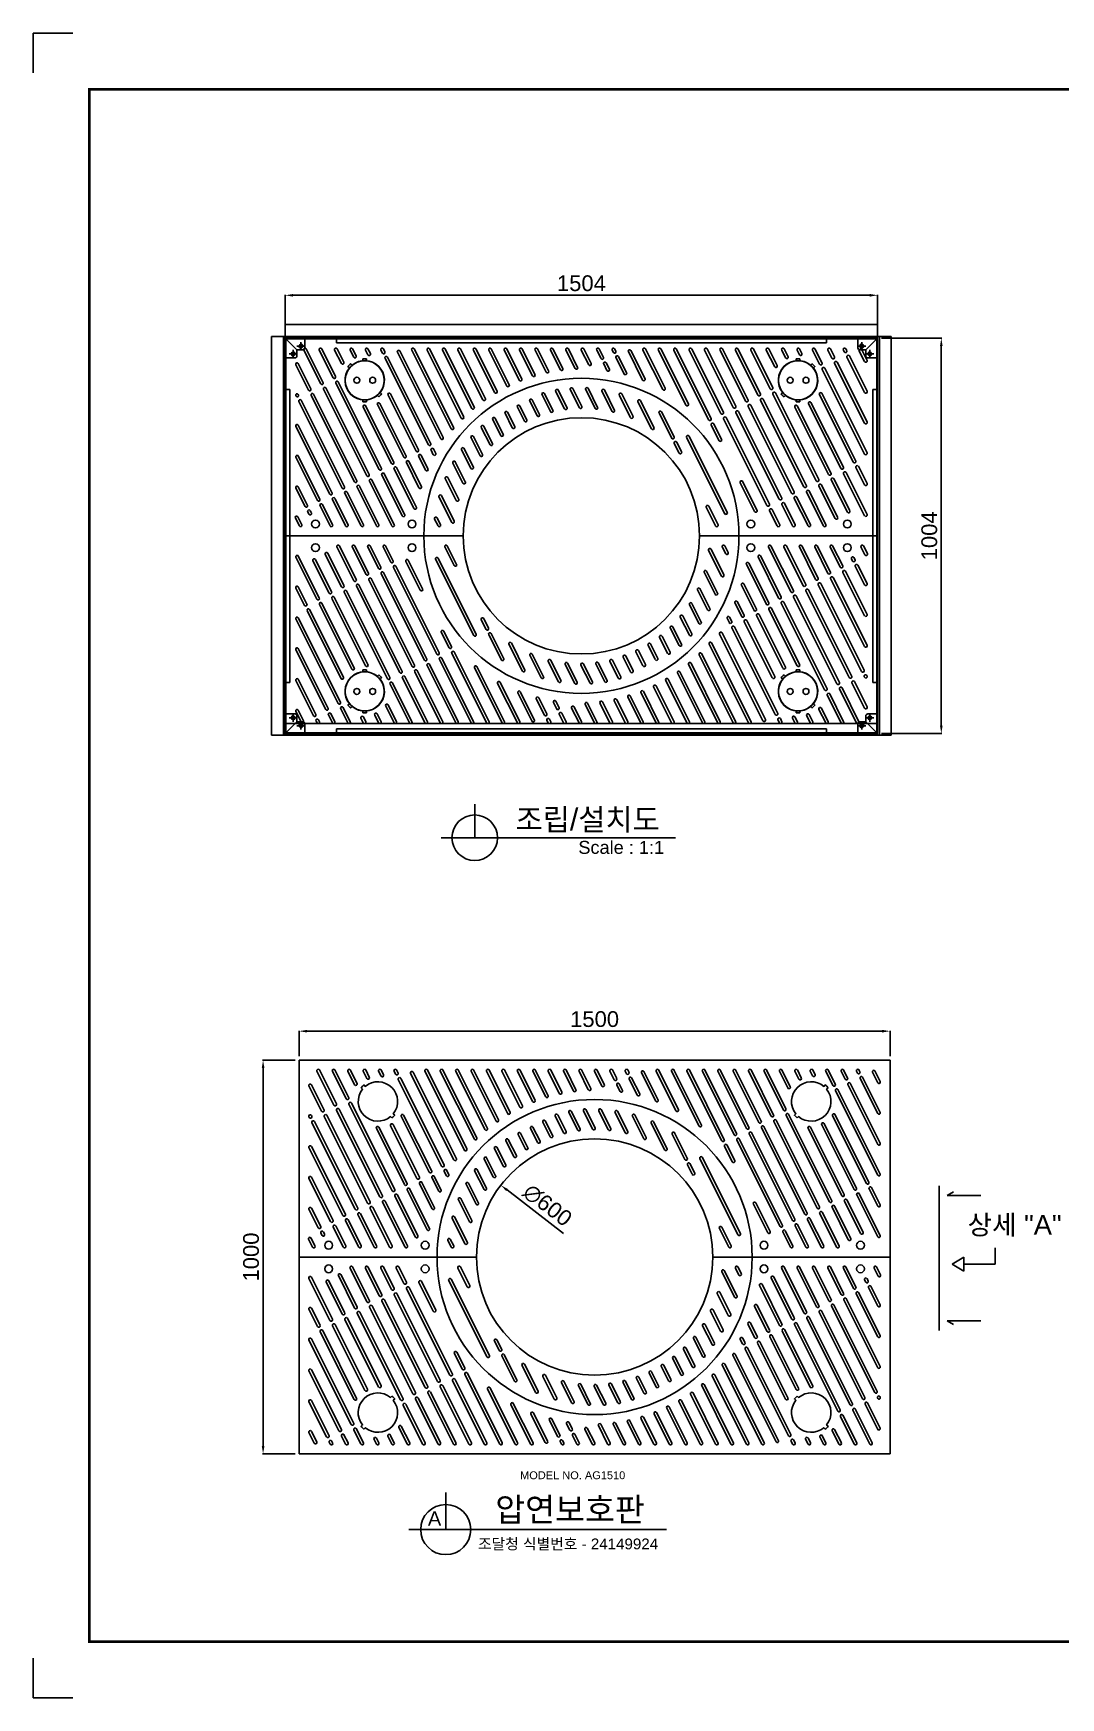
# Model space of a CAD drawing. Header units: millimetres. Extents: x 18896 to 24873, y -30985 to -26759.
# Drawn here: x 18896 to 21504, y -30985 to -26759 of the extents above; entities that cross this region are included whole.
import ezdxf
from ezdxf.enums import TextEntityAlignment as Align

# ---------------------------------------------------------------- set-up
doc = ezdxf.new("R2010")
doc.units = ezdxf.units.MM
for name, color, linetype in [('LAYOUT', 7, 'Continuous'), ('TEXT', 7, 'Continuous'), ('압연강', 40, 'Continuous')]:
    doc.layers.add(name, color=color, linetype=linetype)
doc.styles.get("Standard").update_dxf_attribs({"font": 'arial.ttf'})
doc.dimstyles.new('ISO-25', dxfattribs={"dimtxt": 40, "dimasz": 20, "dimexe": 1.25, "dimexo": 10, "dimgap": 10, "dimtad": 1, "dimdec": 0, "dimtxsty": 'Standard', "dimcen": 2.5, "dimclrd": 3, "dimclre": 3, "dimclrt": 3, "dimadec": 0, "dimazin": 0, "dimtfac": 1, "dimtdec": 0, "dimtmove": 0, "dimatfit": 3, "dimfxl": 1, "dimarcsym": 0})

# ---------------------------------------------------------------- blocks, each defined once
blk = doc.blocks.new('*D34')
at = {"color": 3, "lineweight": -2, "transparency": 16777216}
for p, q in [((19535.7, -27522.8), (19535.7, -27422.8)), ((19555.7, -27424), (21019.7, -27424)), ((21039.7, -27522.8), (21039.7, -27422.8))]:
    blk.add_line(p, q, dxfattribs=at)
at = {"color": 3, "transparency": 16777216}
for points in [[(19555.7, -27420.7), (19555.7, -27427.4), (19535.7, -27424)], [(21019.7, -27420.7), (21019.7, -27427.4), (21039.7, -27424)]]:
    blk.add_solid(points, dxfattribs=at)
at = {"layer": 'Defpoints', "color": 0, "transparency": 16777216}
for p in [(21039.7, -27424), (19535.7, -27532.8), (21039.7, -27532.8)]:
    blk.add_point(p, dxfattribs=at)
at = {"color": 3, "transparency": 16777216, "insert": (20287.7, -27393.6), "char_height": 40, "attachment_point": 5}
blk.add_mtext('1504', dxfattribs=at)
blk = doc.blocks.new('*D36')
at = {"color": 3, "lineweight": -2, "transparency": 16777216}
for p, q in [((21049.7, -27532.8), (21202.6, -27532.8)), ((21201.3, -27552.8), (21201.3, -28516.8)), ((21049.7, -28536.8), (21202.6, -28536.8))]:
    blk.add_line(p, q, dxfattribs=at)
at = {"color": 3, "transparency": 16777216}
for points in [[(21198, -27552.8), (21204.6, -27552.8), (21201.3, -27532.8)], [(21198, -28516.8), (21204.6, -28516.8), (21201.3, -28536.8)]]:
    blk.add_solid(points, dxfattribs=at)
at = {"layer": 'Defpoints', "color": 0, "transparency": 16777216}
for p in [(21039.7, -27532.8), (21039.7, -28536.8), (21201.3, -28536.8)]:
    blk.add_point(p, dxfattribs=at)
at = {"color": 3, "transparency": 16777216, "insert": (21170.9, -28034.8), "char_height": 40, "attachment_point": 5, "rotation": 90}
blk.add_mtext('1004', dxfattribs=at)
blk = doc.blocks.new('A$C2E731E15')
at = {"color": 1}
for p, q in [((-10, 0), (10, 0)), ((0, -10), (0, 10))]:
    blk.add_line(p, q, dxfattribs=at)
blk.add_circle((0, 0), 4.5)
at = {"color": 4}
blk.add_arc((0, 0), 5, 270, 180, dxfattribs=at)
blk = doc.blocks.new('A$C6562381F')
for p, q in [((4.5, 54.5), (-4.5, 54.5)), ((-4.5, 49.3), (-4.5, 54.5)), ((4.5, 49.3), (4.5, 54.5)), ((-4.5, -54.5), (-4.5, -49.3)), ((4.5, -54.5), (-4.5, -54.5)), ((4.5, -54.5), (4.5, -49.3))]:
    blk.add_line(p, q)
for centre, radius in [((0, 0), 49.5), ((-20, 0), 7.5), ((20, 0), 7.5)]:
    blk.add_circle(centre, radius)
blk = doc.blocks.new('AG1510')
for p, q in [((18375.3, -29500.4), (16875.3, -29500.4)), ((16875.3, -29500.4), (16875.3, -30000.4)), ((18375.3, -30000.4), (18375.3, -29500.4)), ((16875.3, -30000.4), (16875.3, -30500.4)), ((16875.3, -30000.4), (17325.3, -30000.4)), ((17925.3, -30000.4), (18375.3, -30000.4)), ((18375.3, -30500.4), (18375.3, -30000.4)), ((16875.3, -30500.4), (18375.3, -30500.4))]:
    blk.add_line(p, q)
for points in [[(17110.9, -29647.3, 0.045549), (17117.9, -29640.2), (17114.3, -29636.7, 0.904534), (17043.2, -29567), (17039.7, -29563.5, 0.045549), (17032.7, -29570.7), (17036.2, -29574.2, 0.904534), (17107.3, -29643.8)], [(18139.7, -29647.3, -0.045549), (18132.7, -29640.2), (18136.2, -29636.7, -0.904534), (18207.3, -29567), (18210.9, -29563.5, -0.045549), (18217.9, -29570.7), (18214.3, -29574.2, -0.904534), (18143.2, -29643.8)], [(17110.9, -30353.5, -0.045549), (17117.9, -30360.7), (17114.3, -30364.2, -0.904534), (17043.2, -30433.8), (17039.7, -30437.3, -0.045549), (17032.7, -30430.2), (17036.2, -30426.7, -0.904534), (17107.3, -30357)], [(18139.7, -30353.5, 0.045549), (18132.7, -30360.7), (18136.2, -30364.2, 0.904534), (18207.3, -30433.8), (18210.9, -30437.3, 0.045549), (18217.9, -30430.2), (18214.3, -30426.7, 0.904534), (18143.2, -30357)]]:
    blk.add_lwpolyline(points, format="xyb", close=True)
for centre in [(16950.3, -29970.4), (17195.3, -29970.4), (18055.3, -29970.4), (18300.3, -29970.4), (16950.3, -30030.4), (17195.3, -30030.4), (18055.3, -30030.4), (18300.3, -30030.4)]:
    blk.add_circle(centre, 10)
for radius, start, end in [(400, 0, 180), (300, 0, 180), (400, 180, 0), (300, 180, 0)]:
    blk.add_arc((17625.3, -30000.4), radius, start, end)
at = {"layer": '압연강'}
for p, q in [((16963.7, -29614.6), (16920.6, -29528.6)), ((16969.9, -29611.5), (16926.9, -29525.4)), ((16995, -29599), (16959.8, -29528.6)), ((17001.2, -29595.8), (16966, -29525.4)), ((17016, -29562.8), (16998.9, -29528.6)), ((17022.3, -29559.7), (17005.2, -29525.4)), ((17047.2, -29546.8), (17038, -29528.6)), ((17053.4, -29543.7), (17044.3, -29525.4)), ((17083.3, -29540.9), (17077.2, -29528.6)), ((17089.6, -29537.8), (17083.4, -29525.4)), ((17120.2, -29536.4), (17116.3, -29528.6)), ((17126.5, -29533.2), (17122.6, -29525.4)), ((17268.1, -29754), (17158.2, -29534.1)), ((17274.4, -29750.9), (17164.5, -29531)), ((17294.7, -29728.9), (17194.6, -29528.6)), ((17301, -29725.8), (17200.8, -29525.4)), ((17320.1, -29701.4), (17233.7, -29528.6)), ((17326.4, -29698.3), (17239.9, -29525.4)), ((17347, -29677), (17272.8, -29528.6)), ((17353.3, -29673.9), (17279.1, -29525.4)), ((17375.3, -29655.4), (17311.9, -29528.6)), ((17381.6, -29652.2), (17318.2, -29525.4)), ((17405, -29636.4), (17351.1, -29528.6)), ((17411.3, -29633.3), (17357.3, -29525.4)), ((17435.9, -29620), (17390.2, -29528.6)), ((17442.2, -29616.8), (17396.5, -29525.4)), ((17467.9, -29605.7), (17429.3, -29528.6)), ((17474.1, -29602.5), (17435.6, -29525.4)), ((17501.2, -29594), (17468.5, -29528.6)), ((17507.4, -29590.8), (17474.7, -29525.4)), ((17535.8, -29585), (17507.6, -29528.6)), ((17542.1, -29581.8), (17513.9, -29525.4)), ((17571.9, -29578.8), (17546.7, -29528.6)), ((17578.1, -29575.7), (17553, -29525.4)), ((17609.4, -29575.7), (17585.9, -29528.6)), ((17615.7, -29572.6), (17592.1, -29525.4)), ((17643.8, -29566.2), (17625, -29528.6)), ((17650.1, -29563), (17631.3, -29525.4)), ((17675.1, -29550.5), (17664.1, -29528.6)), ((17681.4, -29547.4), (17670.4, -29525.4)), ((17706.4, -29534.9), (17703.3, -29528.6)), ((17712.7, -29531.7), (17709.5, -29525.4)), ((17780.5, -29604.8), (17744.4, -29532.6)), ((17786.8, -29601.7), (17750.7, -29529.5)), ((17831.7, -29628.9), (17781.5, -29528.6)), ((17838, -29625.8), (17787.8, -29525.4)), ((17890.6, -29668.4), (17820.7, -29528.6)), ((17896.8, -29665.3), (17826.9, -29525.4)), ((17948.3, -29705.6), (17859.8, -29528.6)), ((17954.5, -29702.4), (17866, -29525.4)), ((17979.6, -29689.9), (17898.9, -29528.6)), ((17985.8, -29686.8), (17905.2, -29525.4)), ((18010.9, -29674.2), (17938, -29528.6)), ((18017.1, -29671.1), (17944.3, -29525.4)), ((18042.2, -29658.6), (17977.2, -29528.6)), ((18048.5, -29655.5), (17983.4, -29525.4)), ((18073.5, -29642.9), (18016.3, -29528.6)), ((18079.8, -29639.8), (18022.6, -29525.4)), ((18104.8, -29627.3), (18055.4, -29528.6)), ((18111.1, -29624.2), (18061.7, -29525.4)), ((18115.9, -29571.2), (18094.6, -29528.6)), ((18122.1, -29568), (18100.8, -29525.4)), ((18143.7, -29548.6), (18133.7, -29528.6)), ((18150, -29545.5), (18140, -29525.4)), ((18178.8, -29540.5), (18172.8, -29528.6)), ((18185.1, -29537.4), (18179.1, -29525.4)), ((18230, -29564.7), (18212, -29528.6)), ((18236.3, -29561.6), (18218.2, -29525.4)), ((18261.3, -29549), (18251.1, -29528.6)), ((18267.6, -29545.9), (18257.4, -29525.4)), ((18292.6, -29533.4), (18290.2, -29528.6)), ((18298.9, -29530.2), (18296.5, -29525.4)), ((18344, -29557.9), (18330.6, -29531.1)), ((18350.3, -29554.8), (18336.9, -29528)), ((16932.4, -29630.3), (16900.3, -29566.1)), ((16938.6, -29627.2), (16906.5, -29563)), ((17236.8, -29769.7), (17126.9, -29549.8)), ((17243.1, -29766.5), (17133.2, -29546.7)), ((17690, -29580.4), (17681.8, -29563.9)), ((17696.3, -29577.3), (17688.1, -29560.8)), ((17733.7, -29589.5), (17713.1, -29548.3)), ((17740, -29586.4), (17719.4, -29545.2)), ((18344, -29792.7), (18236.7, -29578.1)), ((18350.3, -29789.6), (18243, -29575)), ((18344, -29714.4), (18268, -29562.4)), ((18350.3, -29711.3), (18274.3, -29559.3)), ((18344, -29636.2), (18299.3, -29546.8)), ((18350.3, -29633), (18305.6, -29543.7)), ((17086.6, -29844.8), (16976.6, -29624.9)), ((17111.6, -29832.3), (17001.7, -29612.4)), ((17117.9, -29829.1), (17007.9, -29609.3)), ((16901.1, -29645.9), (16900.3, -29644.4)), ((16907.3, -29642.8), (16906.5, -29641.3)), ((17017.7, -29879.2), (16907.8, -29659.4)), ((17024, -29876.1), (16914, -29656.2)), ((17049, -29863.6), (16939.1, -29643.7)), ((17055.3, -29860.4), (16945.3, -29640.6)), ((17080.3, -29847.9), (16970.4, -29628)), ((17174.2, -29801), (17107.3, -29667.2)), ((17180.5, -29797.8), (17113.6, -29664)), ((17205.5, -29785.3), (17134.4, -29643)), ((17211.8, -29782.2), (17140.6, -29639.8)), ((17512.8, -29695.5), (17494, -29657.9)), ((17519.1, -29692.4), (17500.2, -29654.7)), ((17546.7, -29685.1), (17525.3, -29642.2)), ((17553, -29681.9), (17531.6, -29639.1)), ((17582.5, -29678.3), (17559.9, -29633.3)), ((17588.7, -29675.1), (17566.2, -29630.1)), ((17620.2, -29675.5), (17597.1, -29629.2)), ((17626.4, -29672.3), (17603.3, -29626.1)), ((17660.2, -29677.3), (17636.1, -29629)), ((17666.5, -29674.2), (17642.3, -29625.8)), ((17703.2, -29684.9), (17677.3, -29633.1)), ((17709.4, -29681.8), (17683.5, -29630)), ((17750, -29700.3), (17721.2, -29642.8)), ((17756.3, -29697.2), (17727.5, -29639.6)), ((17803.2, -29728.5), (17768.9, -29659.8)), ((17809.5, -29725.3), (17775.1, -29656.7)), ((18190.1, -29876.2), (18080.2, -29656.4)), ((18196.4, -29873.1), (18086.5, -29653.2)), ((18221.4, -29860.6), (18111.5, -29640.7)), ((18227.7, -29857.5), (18117.8, -29637.6)), ((18284.1, -29829.3), (18201.8, -29664.7)), ((18290.3, -29826.1), (18208, -29661.6)), ((18315.4, -29813.6), (18229.3, -29641.6)), ((18321.6, -29810.5), (18235.6, -29638.4)), ((17142.9, -29816.6), (17071.4, -29673.5)), ((17149.2, -29813.5), (17077.6, -29670.4)), ((17420.7, -29746.1), (17400.1, -29704.8)), ((17427, -29743), (17406.3, -29701.7)), ((17449.8, -29726.1), (17431.4, -29689.2)), ((17456.1, -29722.9), (17437.6, -29686)), ((17480.6, -29709.4), (17462.7, -29673.5)), ((17486.9, -29706.3), (17468.9, -29670.4)), ((17854.4, -29752.5), (17822.3, -29688.5)), ((17860.6, -29749.4), (17828.6, -29685.3)), ((18096.2, -29923.2), (17986.3, -29703.3)), ((18102.5, -29920.1), (17992.6, -29700.2)), ((18127.5, -29907.5), (18017.6, -29687.7)), ((18133.8, -29904.4), (18023.9, -29684.5)), ((18158.8, -29891.9), (18048.9, -29672)), ((18165.1, -29888.8), (18055.2, -29668.9)), ((18252.8, -29844.9), (18167.1, -29673.5)), ((18259, -29841.8), (18173.3, -29670.4)), ((16986.4, -29894.9), (16900.3, -29722.6)), ((16992.7, -29891.7), (16906.5, -29719.5)), ((17368, -29797.2), (17345, -29751.3)), ((17374.2, -29794), (17351.3, -29748.1)), ((17393.4, -29769.7), (17371, -29724.9)), ((17399.6, -29766.5), (17377.2, -29721.7)), ((17989.3, -29944.1), (17892.4, -29750.3)), ((17995.5, -29940.9), (17898.6, -29747.1)), ((17974.9, -29758.8), (17955, -29719)), ((17981.1, -29755.6), (17961.2, -29715.8)), ((17249.1, -29794.3), (17243.5, -29783.1)), ((17255.4, -29791.1), (17249.8, -29779.9)), ((17344.8, -29829.1), (17320.9, -29781.3)), ((17351.1, -29826), (17327.2, -29778.2)), ((17873.3, -29790.4), (17861.1, -29765.9)), ((17879.6, -29787.3), (17867.3, -29762.8)), ((16955.1, -29910.5), (16900.3, -29800.9)), ((16961.4, -29907.4), (16906.5, -29797.8)), ((17200.2, -29931.2), (17149.6, -29830)), ((17206.5, -29928.1), (17155.9, -29826.9)), ((17212.9, -29878.3), (17180.9, -29814.4)), ((17219.2, -29875.2), (17187.2, -29811.3)), ((17229.6, -29833.4), (17212.2, -29798.7)), ((17235.8, -29830.3), (17218.5, -29795.6)), ((17324.4, -29866.4), (17299, -29815.7)), ((17330.6, -29863.3), (17305.2, -29812.5)), ((18344, -29870.9), (18322.1, -29827)), ((18350.3, -29867.8), (18328.3, -29823.9)), ((16930, -29923.1), (16906.5, -29876)), ((17104.9, -29975.4), (17055.7, -29877)), ((17111.2, -29972.3), (17062, -29873.9)), ((17144.1, -29975.4), (17087, -29861.3)), ((17150.3, -29972.3), (17093.3, -29858.2)), ((17170.5, -29950), (17118.3, -29845.7)), ((17176.7, -29946.9), (17124.6, -29842.6)), ((17307.5, -29911), (17279.6, -29855.1)), ((17313.8, -29907.8), (17285.8, -29852)), ((18064.9, -29938.8), (18028.4, -29865.8)), ((18071.2, -29935.7), (18034.6, -29862.6)), ((18269.4, -29956.5), (18228.2, -29874)), ((18275.6, -29953.3), (18234.4, -29870.9)), ((18300.5, -29940.4), (18259.5, -29858.3)), ((18306.8, -29937.3), (18265.7, -29855.2)), ((18344, -29949.2), (18290.8, -29842.7)), ((18350.3, -29946.1), (18297, -29839.6)), ((16923.8, -29926.2), (16900.3, -29879.2)), ((16993.8, -29972.3), (16968.1, -29920.8)), ((17026.7, -29975.4), (16993.1, -29908.3)), ((17032.9, -29972.3), (16999.4, -29905.2)), ((17065.8, -29975.4), (17024.4, -29892.6)), ((17072.1, -29972.3), (17030.7, -29889.5)), ((17296.1, -29966.5), (17263.6, -29901.4)), ((17302.4, -29963.4), (17269.8, -29898.3)), ((18161.5, -29975.4), (18134.2, -29921)), ((18167.7, -29972.3), (18140.5, -29917.8)), ((18200.6, -29975.4), (18165.5, -29905.3)), ((18206.9, -29972.3), (18171.8, -29902.2)), ((18239.7, -29975.4), (18196.9, -29889.7)), ((18246, -29972.3), (18203.1, -29886.5)), ((16909.3, -29975.4), (16899.2, -29955.3)), ((16915.5, -29972.3), (16905.5, -29952.1)), ((16933.5, -29945.6), (16930.5, -29939.6)), ((16939.7, -29942.4), (16936.8, -29936.5)), ((16987.5, -29975.4), (16961.8, -29923.9)), ((17261.5, -29975.4), (17252.7, -29957.9)), ((17267.7, -29972.3), (17259, -29954.8)), ((17965.8, -29975.4), (17942.1, -29928)), ((17972.1, -29972.3), (17948.4, -29924.9)), ((18122.3, -29975.4), (18102.9, -29936.6)), ((18128.6, -29972.3), (18109.2, -29933.5)), ((16974.9, -30047.6), (17016.1, -30130)), ((16981.2, -30044.4), (17022.4, -30126.9)), ((17004.6, -30028.6), (17047.5, -30114.4)), ((17010.8, -30025.4), (17053.7, -30111.2)), ((17043.7, -30028.6), (17078.8, -30098.7)), ((17050, -30025.4), (17085, -30095.6)), ((17082.8, -30028.6), (17110.1, -30083)), ((17089.1, -30025.4), (17116.3, -30079.9)), ((17122, -30028.6), (17141.4, -30067.4)), ((17128.2, -30025.4), (17147.6, -30064.3)), ((17278.5, -30028.6), (17302.2, -30076)), ((17284.7, -30025.4), (17308.5, -30072.9)), ((17948.2, -30037.5), (17980.7, -30102.6)), ((17954.4, -30034.3), (17987, -30099.4)), ((17982.8, -30028.6), (17991.6, -30046.1)), ((17989.1, -30025.4), (17997.9, -30043)), ((18100.2, -30028.6), (18157.3, -30142.7)), ((18106.5, -30025.4), (18163.5, -30139.5)), ((18139.4, -30028.6), (18188.6, -30127)), ((18145.6, -30025.4), (18194.8, -30123.9)), ((18178.5, -30028.6), (18219.9, -30111.4)), ((18184.8, -30025.4), (18226.2, -30108.2)), ((18217.6, -30028.6), (18251.2, -30095.7)), ((18223.9, -30025.4), (18257.5, -30092.6)), ((18256.8, -30028.6), (18282.5, -30080.1)), ((18263, -30025.4), (18288.8, -30076.9)), ((18335, -30028.6), (18345.1, -30048.8)), ((18341.3, -30025.4), (18351.4, -30045.6)), ((16900.3, -30054.8), (16953.5, -30161.3)), ((16906.5, -30051.7), (16959.8, -30158.2)), ((16943.8, -30063.6), (16984.8, -30145.7)), ((16950.1, -30060.4), (16991.1, -30142.5)), ((17148.1, -30080.8), (17258, -30300.7)), ((17154.3, -30077.7), (17264.3, -30297.6)), ((17179.4, -30065.2), (17215.9, -30138.2)), ((17185.6, -30062), (17222.2, -30135.1)), ((17255, -30059.9), (17351.9, -30253.7)), ((17261.3, -30056.8), (17358.2, -30250.6)), ((17943.1, -30089.9), (17971, -30145.7)), ((18044.1, -30072.8), (18094.7, -30174)), ((18050.3, -30069.7), (18100.9, -30170.8)), ((18073.8, -30054), (18126, -30158.3)), ((18080.1, -30050.9), (18132.2, -30155.2)), ((18295.5, -30090.3), (18350.3, -30200)), ((18310.8, -30058.4), (18313.8, -30064.4)), ((18317.1, -30055.3), (18320.1, -30061.3)), ((18320.5, -30077.8), (18344, -30124.8)), ((18326.8, -30074.7), (18350.3, -30121.7)), ((16906.5, -30129.9), (16928.5, -30173.8)), ((17054.2, -30127.8), (17164.1, -30347.6)), ((17060.4, -30124.6), (17170.4, -30344.5)), ((17085.5, -30112.1), (17195.4, -30332)), ((17091.7, -30109), (17201.7, -30328.9)), ((17116.8, -30096.5), (17226.7, -30316.3)), ((17123, -30093.3), (17233, -30313.2)), ((17936.8, -30093), (17964.7, -30148.9)), ((18031.4, -30125.7), (18063.4, -30189.6)), ((18037.7, -30122.6), (18069.6, -30186.5)), ((18226.6, -30124.8), (18336.5, -30344.7)), ((18232.9, -30121.6), (18342.8, -30341.5)), ((18257.9, -30109.1), (18344, -30281.4)), ((18264.2, -30106), (18350.3, -30278.2)), ((18289.2, -30093.5), (18344, -30203.1)), ((16900.3, -30133.1), (16922.2, -30177)), ((16960.2, -30174.7), (17042.5, -30339.3)), ((16966.5, -30171.6), (17048.8, -30336.2)), ((16991.6, -30159.1), (17077.2, -30330.5)), ((16997.8, -30155.9), (17083.5, -30327.3)), ((17022.9, -30143.4), (17132.8, -30363.3)), ((17029.1, -30140.3), (17139.1, -30360.2)), ((17899.5, -30174.9), (17923.4, -30222.7)), ((17905.7, -30171.8), (17929.6, -30219.5)), ((17919.9, -30137.6), (17945.3, -30188.3)), ((17926.2, -30134.4), (17951.6, -30185.2)), ((18014.7, -30170.6), (18032.1, -30205.3)), ((18021, -30167.5), (18038.3, -30202.1)), ((18132.7, -30171.7), (18242.6, -30391.6)), ((18138.9, -30168.6), (18248.9, -30388.5)), ((18164, -30156.1), (18273.9, -30376)), ((18170.3, -30153), (18280.2, -30372.8)), ((18195.3, -30140.4), (18305.2, -30360.3)), ((18201.6, -30137.3), (18311.5, -30357.2)), ((16900.3, -30211.3), (17007.6, -30425.9)), ((16906.5, -30208.2), (17013.8, -30422.8)), ((16928.9, -30190.4), (17015, -30362.5)), ((16935.2, -30187.2), (17021.2, -30359.3)), ((17371, -30213.6), (17383.2, -30238.1)), ((17377.2, -30210.4), (17389.5, -30234.9)), ((17876.3, -30206.8), (17899.3, -30252.7)), ((17882.6, -30203.7), (17905.5, -30249.6)), ((17995.2, -30209.7), (18000.8, -30220.9)), ((18001.4, -30206.6), (18007, -30217.8)), ((18045, -30215.6), (18116.2, -30357.9)), ((18070.1, -30203), (18137, -30336.8)), ((18076.3, -30199.9), (18143.2, -30333.7)), ((18101.4, -30187.4), (18172.9, -30330.5)), ((18107.6, -30184.3), (18179.2, -30327.3)), ((17269.4, -30245.2), (17289.3, -30285)), ((17275.7, -30242.1), (17295.6, -30281.9)), ((17389.9, -30251.5), (17422, -30315.5)), ((17396.2, -30248.4), (17428.2, -30312.4)), ((17823.6, -30257.9), (17844.2, -30299.2)), ((17829.9, -30254.8), (17850.5, -30296.1)), ((17850.9, -30234.3), (17873.3, -30279.1)), ((17857.2, -30231.2), (17879.6, -30276)), ((17976.2, -30250), (18086.1, -30469.9)), ((17982.4, -30246.9), (18092.4, -30466.7)), ((18007.5, -30234.3), (18117.4, -30454.2)), ((18013.7, -30231.2), (18123.7, -30451.1)), ((18038.8, -30218.7), (18109.9, -30361)), ((16900.3, -30289.6), (16976.3, -30441.6)), ((16906.5, -30286.5), (16982.5, -30438.4)), ((17296, -30298.4), (17384.5, -30475.4)), ((17302.3, -30295.3), (17390.8, -30472.3)), ((17441.1, -30275.5), (17475.4, -30344.2)), ((17447.4, -30272.4), (17481.7, -30341.1)), ((17500.6, -30300.6), (17529.3, -30358.1)), ((17763.7, -30294.6), (17781.6, -30330.5)), ((17769.9, -30291.5), (17787.9, -30327.4)), ((17794.5, -30277.9), (17812.9, -30314.8)), ((17800.7, -30274.8), (17819.2, -30311.7)), ((17930.4, -30299.4), (18016.9, -30472.3)), ((17949.6, -30275.1), (18049.8, -30475.4)), ((17955.9, -30272), (18056, -30472.3)), ((17208.4, -30342.3), (17273.4, -30472.3)), ((17233.4, -30329.8), (17306.3, -30475.4)), ((17239.7, -30326.6), (17312.5, -30472.3)), ((17264.7, -30314.1), (17345.4, -30475.4)), ((17271, -30311), (17351.6, -30472.3)), ((17353.7, -30335.6), (17423.7, -30475.4)), ((17360, -30332.5), (17429.9, -30472.3)), ((17494.3, -30303.7), (17523.1, -30361.2)), ((17541.1, -30319.1), (17567, -30370.9)), ((17547.4, -30316), (17573.3, -30367.8)), ((17584.1, -30326.7), (17608.2, -30375)), ((17590.3, -30323.6), (17614.5, -30371.9)), ((17624.1, -30328.5), (17647.2, -30374.8)), ((17630.4, -30325.4), (17653.5, -30371.7)), ((17661.8, -30325.7), (17684.4, -30370.8)), ((17668.1, -30322.6), (17690.6, -30367.6)), ((17697.6, -30318.9), (17719, -30361.8)), ((17703.8, -30315.8), (17725.3, -30358.7)), ((17731.5, -30308.5), (17750.3, -30346.1)), ((17737.7, -30305.4), (17756.6, -30343)), ((17897.3, -30327), (17971.5, -30475.4)), ((17903.5, -30323.9), (17977.7, -30472.3)), ((17924.2, -30302.6), (18010.6, -30475.4)), ((16900.3, -30367.8), (16945, -30457.2)), ((16906.5, -30364.7), (16951.2, -30454.1)), ((17139.5, -30376.7), (17188.9, -30475.4)), ((17145.8, -30373.6), (17195.1, -30472.3)), ((17170.8, -30361.1), (17228, -30475.4)), ((17177.1, -30357.9), (17234.3, -30472.3)), ((17202.1, -30345.4), (17267.1, -30475.4)), ((17412.6, -30375.1), (17462.8, -30475.4)), ((17418.9, -30371.9), (17469, -30472.3)), ((17808.4, -30384), (17854.1, -30475.4)), ((17814.7, -30380.9), (17860.4, -30472.3)), ((17839.3, -30367.6), (17893.2, -30475.4)), ((17845.6, -30364.5), (17899.5, -30472.3)), ((17869, -30348.6), (17932.4, -30475.4)), ((17875.2, -30345.5), (17938.6, -30472.3)), ((18286.9, -30386.2), (18329.9, -30472.3)), ((18311.9, -30373.7), (18344, -30437.9)), ((18318.2, -30370.6), (18350.3, -30434.7)), ((18343.2, -30358.1), (18344, -30359.6)), ((18349.5, -30354.9), (18350.3, -30356.5)), ((17463.8, -30399.2), (17499.9, -30471.4)), ((17470.1, -30396.1), (17506.1, -30468.2)), ((17510.6, -30414.5), (17531.2, -30455.7)), ((17516.8, -30411.4), (17537.4, -30452.6)), ((17554.3, -30423.6), (17562.5, -30440.1)), ((17560.5, -30420.5), (17568.7, -30436.9)), ((17634.9, -30428.3), (17658.4, -30475.4)), ((17641.1, -30425.1), (17664.7, -30472.3)), ((17672.4, -30425.2), (17697.6, -30475.4)), ((17678.7, -30422.1), (17703.8, -30472.3)), ((17708.5, -30419), (17736.7, -30475.4)), ((17714.8, -30415.9), (17743, -30472.3)), ((17743.1, -30410), (17775.8, -30475.4)), ((17749.4, -30406.9), (17782.1, -30472.3)), ((17776.4, -30398.3), (17815, -30475.4)), ((17782.7, -30395.2), (17821.2, -30472.3)), ((18249.3, -30405), (18284.5, -30475.4)), ((18255.6, -30401.9), (18290.8, -30472.3)), ((18280.6, -30389.4), (18323.7, -30475.4)), ((16900.3, -30446.1), (16913.7, -30472.9)), ((16906.5, -30443), (16919.9, -30469.7)), ((16951.7, -30470.6), (16954.1, -30475.4)), ((16957.9, -30467.5), (16960.3, -30472.3)), ((16983, -30455), (16993.2, -30475.4)), ((16989.2, -30451.8), (16999.5, -30472.3)), ((17014.3, -30439.3), (17032.3, -30475.4)), ((17020.5, -30436.2), (17038.6, -30472.3)), ((17065.5, -30463.5), (17071.5, -30475.4)), ((17071.7, -30460.3), (17077.7, -30472.3)), ((17100.6, -30455.4), (17110.6, -30475.4)), ((17106.8, -30452.3), (17116.9, -30472.3)), ((17128.4, -30432.8), (17149.7, -30475.4)), ((17134.7, -30429.7), (17156, -30472.3)), ((17537.9, -30469.1), (17541, -30475.4)), ((17544.2, -30466), (17547.3, -30472.3)), ((17569.2, -30453.5), (17580.2, -30475.4)), ((17575.5, -30450.3), (17586.4, -30472.3)), ((17600.5, -30437.8), (17619.3, -30475.4)), ((17606.8, -30434.7), (17625.6, -30472.3)), ((18124.1, -30467.6), (18128, -30475.4)), ((18130.4, -30464.5), (18134.3, -30472.3)), ((18161, -30463.1), (18167.1, -30475.4)), ((18167.2, -30459.9), (18173.4, -30472.3)), ((18197.1, -30457.2), (18206.3, -30475.4)), ((18203.4, -30454), (18212.5, -30472.3)), ((18228.3, -30441.2), (18245.4, -30475.4)), ((18234.5, -30438), (18251.7, -30472.3))]:
    blk.add_line(p, q, dxfattribs=at)
for centre, start, end in [((16923.8, -29527), 26.5651, 206.5651), ((16962.9, -29527), 26.5651, 206.5651), ((17002, -29527), 26.5651, 206.5651), ((17041.2, -29527), 26.5651, 206.5651), ((17080.3, -29527), 26.5651, 206.5651), ((17086.5, -29539.4), 206.5651, 26.5651), ((17119.4, -29527), 26.5651, 206.5651), ((17123.3, -29534.8), 206.5651, 26.5651), ((17161.3, -29532.6), 26.5651, 206.5651), ((17197.7, -29527), 26.5651, 206.5651), ((17236.8, -29527), 26.5651, 206.5651), ((17275.9, -29527), 26.5651, 206.5651), ((17315.1, -29527), 26.5651, 206.5651), ((17354.2, -29527), 26.5651, 206.5651), ((17393.3, -29527), 26.5651, 206.5651), ((17432.5, -29527), 26.5651, 206.5651), ((17471.6, -29527), 26.5651, 206.5651), ((17510.7, -29527), 26.5651, 206.5651), ((17549.9, -29527), 26.5651, 206.5651), ((17589, -29527), 26.5651, 206.5651), ((17628.1, -29527), 26.5651, 206.5651), ((17667.3, -29527), 26.5651, 206.5651), ((17706.4, -29527), 26.5651, 206.5651), ((17709.5, -29533.3), 206.5651, 26.5651), ((17747.6, -29531.1), 26.5651, 206.5651), ((17784.7, -29527), 26.5651, 206.5651), ((17823.8, -29527), 26.5651, 206.5651), ((17862.9, -29527), 26.5651, 206.5651), ((17902, -29527), 26.5651, 206.5651), ((17941.2, -29527), 26.5651, 206.5651), ((17980.3, -29527), 26.5651, 206.5651), ((18019.4, -29527), 26.5651, 206.5651), ((18058.6, -29527), 26.5651, 206.5651), ((18097.7, -29527), 26.5651, 206.5651), ((18136.8, -29527), 26.5651, 206.5651), ((18176, -29527), 26.5651, 206.5651), ((18181.9, -29539), 206.5651, 26.5651), ((18215.1, -29527), 26.5651, 206.5651), ((18254.2, -29527), 26.5651, 206.5651), ((18293.4, -29527), 26.5651, 206.5651), ((18295.8, -29531.8), 206.5651, 26.5651), ((18333.8, -29529.6), 26.5651, 206.5651), ((16903.4, -29564.6), 26.5651, 206.5651), ((17019.2, -29561.3), 206.5651, 26.5651), ((17050.3, -29545.3), 206.5651, 26.5651), ((17130, -29548.2), 26.5651, 206.5651), ((17538.9, -29583.4), 206.5651, 26.5651), ((17575, -29577.2), 206.5651, 26.5651), ((17612.6, -29574.2), 206.5651, 26.5651), ((17646.9, -29564.6), 206.5651, 26.5651), ((17678.2, -29549), 206.5651, 26.5651), ((17684.9, -29562.4), 26.5651, 206.5651), ((17693.2, -29578.8), 206.5651, 26.5651), ((17716.2, -29546.7), 26.5651, 206.5651), ((18119, -29569.6), 206.5651, 26.5651), ((18146.9, -29547), 206.5651, 26.5651), ((18233.2, -29563.1), 206.5651, 26.5651), ((18239.9, -29576.5), 26.5651, 206.5651), ((18264.5, -29547.5), 206.5651, 26.5651), ((18271.2, -29560.9), 26.5651, 206.5651), ((18302.5, -29545.2), 26.5651, 206.5651), ((18347.2, -29556.3), 206.5651, 26.5651), ((16966.8, -29613.1), 206.5651, 26.5651), ((16973.5, -29626.5), 26.5651, 206.5651), ((16998.1, -29597.4), 206.5651, 26.5651), ((17004.8, -29610.8), 26.5651, 206.5651), ((17439, -29618.4), 206.5651, 26.5651), ((17471, -29604.1), 206.5651, 26.5651), ((17504.3, -29592.4), 206.5651, 26.5651), ((17600.2, -29627.6), 26.5651, 206.5651), ((17639.2, -29627.4), 26.5651, 206.5651), ((17736.9, -29587.9), 206.5651, 26.5651), ((17783.6, -29603.2), 206.5651, 26.5651), ((18107.9, -29625.7), 206.5651, 26.5651), ((16903.4, -29642.8), 26.5651, 206.5651), ((16904.2, -29644.4), 206.5651, 26.5651), ((16910.9, -29657.8), 26.5651, 206.5651), ((16935.5, -29628.7), 206.5651, 26.5651), ((16942.2, -29642.1), 26.5651, 206.5651), ((17110.5, -29665.6), 26.5651, 206.5651), ((17137.5, -29641.4), 26.5651, 206.5651), ((17378.5, -29653.8), 206.5651, 26.5651), ((17408.1, -29634.8), 206.5651, 26.5651), ((17497.1, -29656.3), 26.5651, 206.5651), ((17528.4, -29640.6), 26.5651, 206.5651), ((17563.1, -29631.7), 26.5651, 206.5651), ((17680.4, -29631.6), 26.5651, 206.5651), ((17724.4, -29641.2), 26.5651, 206.5651), ((17772, -29658.2), 26.5651, 206.5651), ((17834.8, -29627.4), 206.5651, 26.5651), ((17893.7, -29666.8), 206.5651, 26.5651), ((18045.3, -29657), 206.5651, 26.5651), ((18052, -29670.4), 26.5651, 206.5651), ((18076.6, -29641.4), 206.5651, 26.5651), ((18083.3, -29654.8), 26.5651, 206.5651), ((18114.6, -29639.1), 26.5651, 206.5651), ((18204.9, -29663.1), 26.5651, 206.5651), ((18232.5, -29640), 26.5651, 206.5651), ((18347.2, -29634.6), 206.5651, 26.5651), ((17074.5, -29672), 26.5651, 206.5651), ((17323.2, -29699.9), 206.5651, 26.5651), ((17350.2, -29675.4), 206.5651, 26.5651), ((17403.2, -29703.2), 26.5651, 206.5651), ((17434.5, -29687.6), 26.5651, 206.5651), ((17465.8, -29671.9), 26.5651, 206.5651), ((17483.8, -29707.8), 206.5651, 26.5651), ((17515.9, -29694), 206.5651, 26.5651), ((17549.9, -29683.5), 206.5651, 26.5651), ((17585.6, -29676.7), 206.5651, 26.5651), ((17623.3, -29673.9), 206.5651, 26.5651), ((17663.4, -29675.8), 206.5651, 26.5651), ((17706.3, -29683.3), 206.5651, 26.5651), ((17753.1, -29698.8), 206.5651, 26.5651), ((17825.5, -29686.9), 26.5651, 206.5651), ((17951.4, -29704), 206.5651, 26.5651), ((17982.7, -29688.3), 206.5651, 26.5651), ((17989.4, -29701.8), 26.5651, 206.5651), ((18014, -29672.7), 206.5651, 26.5651), ((18020.7, -29686.1), 26.5651, 206.5651), ((18170.2, -29672), 26.5651, 206.5651), ((16903.4, -29721.1), 26.5651, 206.5651), ((17271.3, -29752.4), 206.5651, 26.5651), ((17297.8, -29727.3), 206.5651, 26.5651), ((17348.2, -29749.7), 26.5651, 206.5651), ((17374.1, -29723.3), 26.5651, 206.5651), ((17423.8, -29744.5), 206.5651, 26.5651), ((17453, -29724.5), 206.5651, 26.5651), ((17806.3, -29726.9), 206.5651, 26.5651), ((17857.5, -29750.9), 206.5651, 26.5651), ((17895.5, -29748.7), 26.5651, 206.5651), ((17958.1, -29717.4), 26.5651, 206.5651), ((18347.2, -29712.9), 206.5651, 26.5651), ((17208.7, -29783.7), 206.5651, 26.5651), ((17215.4, -29797.2), 26.5651, 206.5651), ((17240, -29768.1), 206.5651, 26.5651), ((17246.7, -29781.5), 26.5651, 206.5651), ((17252.3, -29792.7), 206.5651, 26.5651), ((17324.1, -29779.8), 26.5651, 206.5651), ((17371.1, -29795.6), 206.5651, 26.5651), ((17396.5, -29768.1), 206.5651, 26.5651), ((17864.2, -29764.4), 26.5651, 206.5651), ((17876.5, -29788.9), 206.5651, 26.5651), ((17978, -29757.2), 206.5651, 26.5651), ((18347.2, -29791.1), 206.5651, 26.5651), ((16903.4, -29799.3), 26.5651, 206.5651), ((17114.7, -29830.7), 206.5651, 26.5651), ((17146.1, -29815.1), 206.5651, 26.5651), ((17152.8, -29828.5), 26.5651, 206.5651), ((17177.4, -29799.4), 206.5651, 26.5651), ((17184.1, -29812.8), 26.5651, 206.5651), ((17232.7, -29831.8), 206.5651, 26.5651), ((17302.1, -29814.1), 26.5651, 206.5651), ((17348, -29827.5), 206.5651, 26.5651), ((18287.2, -29827.7), 206.5651, 26.5651), ((18318.5, -29812.1), 206.5651, 26.5651), ((18325.2, -29825.5), 26.5651, 206.5651), ((16903.4, -29877.6), 26.5651, 206.5651), ((17020.8, -29877.7), 206.5651, 26.5651), ((17052.1, -29862), 206.5651, 26.5651), ((17058.8, -29875.4), 26.5651, 206.5651), ((17083.4, -29846.4), 206.5651, 26.5651), ((17090.2, -29859.8), 26.5651, 206.5651), ((17121.5, -29844.1), 26.5651, 206.5651), ((17216, -29876.7), 206.5651, 26.5651), ((17282.7, -29853.6), 26.5651, 206.5651), ((17327.5, -29864.9), 206.5651, 26.5651), ((18031.5, -29864.2), 26.5651, 206.5651), ((18193.3, -29874.7), 206.5651, 26.5651), ((18224.6, -29859), 206.5651, 26.5651), ((18231.3, -29872.4), 26.5651, 206.5651), ((18255.9, -29843.4), 206.5651, 26.5651), ((18262.6, -29856.8), 26.5651, 206.5651), ((18293.9, -29841.1), 26.5651, 206.5651), ((18347.2, -29869.4), 206.5651, 26.5651), ((16958.2, -29909), 206.5651, 26.5651), ((16964.9, -29922.4), 26.5651, 206.5651), ((16989.5, -29893.3), 206.5651, 26.5651), ((16996.2, -29906.7), 26.5651, 206.5651), ((17027.5, -29891.1), 26.5651, 206.5651), ((17266.7, -29899.9), 26.5651, 206.5651), ((17310.6, -29909.4), 206.5651, 26.5651), ((18099.4, -29921.6), 206.5651, 26.5651), ((18130.7, -29906), 206.5651, 26.5651), ((18137.4, -29919.4), 26.5651, 206.5651), ((18162, -29890.3), 206.5651, 26.5651), ((18168.7, -29903.7), 26.5651, 206.5651), ((18200, -29888.1), 26.5651, 206.5651), ((16902.3, -29953.7), 26.5651, 206.5651), ((16926.9, -29924.6), 206.5651, 26.5651), ((16933.6, -29938), 26.5651, 206.5651), ((16936.6, -29944), 206.5651, 26.5651), ((17173.6, -29948.4), 206.5651, 26.5651), ((17203.4, -29929.7), 206.5651, 26.5651), ((17255.8, -29956.3), 26.5651, 206.5651), ((17299.3, -29965), 206.5651, 26.5651), ((17945.2, -29926.4), 26.5651, 206.5651), ((17992.4, -29942.5), 206.5651, 26.5651), ((18068.1, -29937.3), 206.5651, 26.5651), ((18106.1, -29935), 26.5651, 206.5651), ((18272.5, -29954.9), 206.5651, 26.5651), ((18303.6, -29938.9), 206.5651, 26.5651), ((18347.2, -29947.6), 206.5651, 26.5651), ((16912.4, -29973.9), 206.5651, 26.5651), ((16990.7, -29973.9), 206.5651, 26.5651), ((17029.8, -29973.9), 206.5651, 26.5651), ((17068.9, -29973.9), 206.5651, 26.5651), ((17108.1, -29973.9), 206.5651, 26.5651), ((17147.2, -29973.9), 206.5651, 26.5651), ((17264.6, -29973.9), 206.5651, 26.5651), ((17969, -29973.9), 206.5651, 26.5651), ((18125.5, -29973.9), 206.5651, 26.5651), ((18164.6, -29973.9), 206.5651, 26.5651), ((18203.7, -29973.9), 206.5651, 26.5651), ((18242.9, -29973.9), 206.5651, 26.5651), ((16978.1, -30046), 26.5651, 206.5651), ((17007.7, -30027), 26.5651, 206.5651), ((17046.8, -30027), 26.5651, 206.5651), ((17086, -30027), 26.5651, 206.5651), ((17125.1, -30027), 26.5651, 206.5651), ((17281.6, -30027), 26.5651, 206.5651), ((17951.3, -30035.9), 26.5651, 206.5651), ((17986, -30027), 26.5651, 206.5651), ((17994.7, -30044.5), 206.5651, 26.5651), ((18103.4, -30027), 26.5651, 206.5651), ((18142.5, -30027), 26.5651, 206.5651), ((18181.6, -30027), 26.5651, 206.5651), ((18220.8, -30027), 26.5651, 206.5651), ((18259.9, -30027), 26.5651, 206.5651), ((18338.2, -30027), 26.5651, 206.5651), ((18348.2, -30047.2), 206.5651, 26.5651), ((16903.4, -30053.2), 26.5651, 206.5651), ((16946.9, -30062), 26.5651, 206.5651), ((17113.2, -30081.5), 206.5651, 26.5651), ((17144.5, -30065.8), 206.5651, 26.5651), ((17151.2, -30079.2), 26.5651, 206.5651), ((17182.5, -30063.6), 26.5651, 206.5651), ((17258.2, -30058.4), 26.5651, 206.5651), ((17305.3, -30074.4), 206.5651, 26.5651), ((17939.9, -30091.5), 26.5651, 206.5651), ((18047.2, -30071.2), 26.5651, 206.5651), ((18077, -30052.5), 26.5651, 206.5651), ((18285.6, -30078.5), 206.5651, 26.5651), ((18292.3, -30091.9), 26.5651, 206.5651), ((18313.9, -30056.9), 26.5651, 206.5651), ((18316.9, -30062.8), 206.5651, 26.5651), ((18323.6, -30076.3), 26.5651, 206.5651), ((16903.4, -30131.5), 26.5651, 206.5651), ((17019.3, -30128.4), 206.5651, 26.5651), ((17050.6, -30112.8), 206.5651, 26.5651), ((17057.3, -30126.2), 26.5651, 206.5651), ((17081.9, -30097.1), 206.5651, 26.5651), ((17088.6, -30110.6), 26.5651, 206.5651), ((17119.9, -30094.9), 26.5651, 206.5651), ((17923.1, -30136), 26.5651, 206.5651), ((17983.8, -30101), 206.5651, 26.5651), ((18034.5, -30124.1), 26.5651, 206.5651), ((18191.7, -30125.4), 206.5651, 26.5651), ((18223, -30109.8), 206.5651, 26.5651), ((18229.7, -30123.2), 26.5651, 206.5651), ((18254.3, -30094.1), 206.5651, 26.5651), ((18261, -30107.6), 26.5651, 206.5651), ((18347.2, -30123.3), 206.5651, 26.5651), ((16925.4, -30175.4), 206.5651, 26.5651), ((16956.7, -30159.7), 206.5651, 26.5651), ((16963.4, -30173.2), 26.5651, 206.5651), ((16988, -30144.1), 206.5651, 26.5651), ((16994.7, -30157.5), 26.5651, 206.5651), ((17026, -30141.9), 26.5651, 206.5651), ((17219.1, -30136.7), 206.5651, 26.5651), ((17902.6, -30173.3), 26.5651, 206.5651), ((17967.9, -30147.3), 206.5651, 26.5651), ((18017.9, -30169), 26.5651, 206.5651), ((18097.8, -30172.4), 206.5651, 26.5651), ((18129.1, -30156.8), 206.5651, 26.5651), ((18135.8, -30170.2), 26.5651, 206.5651), ((18160.4, -30141.1), 206.5651, 26.5651), ((18167.1, -30154.5), 26.5651, 206.5651), ((18198.4, -30138.9), 26.5651, 206.5651), ((16903.4, -30209.8), 26.5651, 206.5651), ((16932.1, -30188.8), 26.5651, 206.5651), ((17374.1, -30212), 26.5651, 206.5651), ((17879.5, -30205.3), 26.5651, 206.5651), ((17948.5, -30186.8), 206.5651, 26.5651), ((17998.3, -30208.2), 26.5651, 206.5651), ((18035.2, -30203.7), 206.5651, 26.5651), ((18041.9, -30217.1), 26.5651, 206.5651), ((18066.5, -30188.1), 206.5651, 26.5651), ((18073.2, -30201.5), 26.5651, 206.5651), ((18104.5, -30185.8), 26.5651, 206.5651), ((18347.2, -30201.5), 206.5651, 26.5651), ((17272.5, -30243.7), 26.5651, 206.5651), ((17355.1, -30252.2), 206.5651, 26.5651), ((17386.4, -30236.5), 206.5651, 26.5651), ((17393.1, -30249.9), 26.5651, 206.5651), ((17826.7, -30256.4), 26.5651, 206.5651), ((17854.1, -30232.8), 26.5651, 206.5651), ((17902.4, -30251.2), 206.5651, 26.5651), ((17926.5, -30221.1), 206.5651, 26.5651), ((17979.3, -30248.4), 26.5651, 206.5651), ((18003.9, -30219.4), 206.5651, 26.5651), ((18010.6, -30232.8), 26.5651, 206.5651), ((16903.4, -30288), 26.5651, 206.5651), ((17261.1, -30299.1), 206.5651, 26.5651), ((17292.4, -30283.5), 206.5651, 26.5651), ((17299.2, -30296.9), 26.5651, 206.5651), ((17444.2, -30274), 26.5651, 206.5651), ((17497.4, -30302.1), 26.5651, 206.5651), ((17766.8, -30293), 26.5651, 206.5651), ((17797.6, -30276.4), 26.5651, 206.5651), ((17847.4, -30297.6), 206.5651, 26.5651), ((17876.5, -30277.6), 206.5651, 26.5651), ((17927.3, -30301), 26.5651, 206.5651), ((17952.7, -30273.6), 26.5651, 206.5651), ((18347.2, -30279.8), 206.5651, 26.5651), ((17045.7, -30337.7), 206.5651, 26.5651), ((17080.4, -30328.9), 206.5651, 26.5651), ((17198.5, -30330.4), 206.5651, 26.5651), ((17205.2, -30343.8), 26.5651, 206.5651), ((17229.8, -30314.8), 206.5651, 26.5651), ((17236.5, -30328.2), 26.5651, 206.5651), ((17267.9, -30312.5), 26.5651, 206.5651), ((17356.9, -30334), 26.5651, 206.5651), ((17425.1, -30314), 206.5651, 26.5651), ((17478.6, -30342.6), 206.5651, 26.5651), ((17544.3, -30317.5), 26.5651, 206.5651), ((17587.2, -30325.1), 26.5651, 206.5651), ((17627.2, -30327), 26.5651, 206.5651), ((17665, -30324.2), 26.5651, 206.5651), ((17700.7, -30317.4), 26.5651, 206.5651), ((17734.6, -30306.9), 26.5651, 206.5651), ((17753.4, -30344.6), 206.5651, 26.5651), ((17784.8, -30328.9), 206.5651, 26.5651), ((17816.1, -30313.3), 206.5651, 26.5651), ((17872.1, -30347.1), 26.5651, 206.5651), ((17900.4, -30325.4), 26.5651, 206.5651), ((18140.1, -30335.3), 206.5651, 26.5651), ((18176.1, -30328.9), 206.5651, 26.5651), ((18339.7, -30343.1), 206.5651, 26.5651), ((16903.4, -30366.3), 26.5651, 206.5651), ((17018.1, -30360.9), 206.5651, 26.5651), ((17135.9, -30361.7), 206.5651, 26.5651), ((17142.6, -30375.1), 26.5651, 206.5651), ((17167.2, -30346.1), 206.5651, 26.5651), ((17173.9, -30359.5), 26.5651, 206.5651), ((17415.7, -30373.5), 26.5651, 206.5651), ((17526.2, -30359.7), 206.5651, 26.5651), ((17570.2, -30369.3), 206.5651, 26.5651), ((17611.4, -30373.5), 206.5651, 26.5651), ((17650.4, -30373.2), 206.5651, 26.5651), ((17687.5, -30369.2), 206.5651, 26.5651), ((17722.1, -30360.2), 206.5651, 26.5651), ((17811.5, -30382.5), 26.5651, 206.5651), ((17842.4, -30366), 26.5651, 206.5651), ((18113.1, -30359.5), 206.5651, 26.5651), ((18277.1, -30374.4), 206.5651, 26.5651), ((18283.8, -30387.8), 26.5651, 206.5651), ((18308.4, -30358.7), 206.5651, 26.5651), ((18315.1, -30372.2), 26.5651, 206.5651), ((18346.4, -30356.5), 26.5651, 206.5651), ((18347.2, -30358.1), 206.5651, 26.5651), ((17010.7, -30424.3), 206.5651, 26.5651), ((17131.6, -30431.3), 26.5651, 206.5651), ((17466.9, -30397.6), 26.5651, 206.5651), ((17513.7, -30412.9), 26.5651, 206.5651), ((17557.4, -30422), 26.5651, 206.5651), ((17638, -30426.7), 26.5651, 206.5651), ((17675.6, -30423.6), 26.5651, 206.5651), ((17711.6, -30417.5), 26.5651, 206.5651), ((17746.3, -30408.5), 26.5651, 206.5651), ((17779.5, -30396.8), 26.5651, 206.5651), ((18245.8, -30390), 206.5651, 26.5651), ((18252.5, -30403.5), 26.5651, 206.5651), ((16903.4, -30444.5), 26.5651, 206.5651), ((16916.8, -30471.3), 206.5651, 26.5651), ((16948.1, -30455.6), 206.5651, 26.5651), ((16954.8, -30469.1), 26.5651, 206.5651), ((16979.4, -30440), 206.5651, 26.5651), ((16986.1, -30453.4), 26.5651, 206.5651), ((17017.4, -30437.8), 26.5651, 206.5651), ((17068.6, -30461.9), 26.5651, 206.5651), ((17103.7, -30453.8), 26.5651, 206.5651), ((17503, -30469.8), 206.5651, 26.5651), ((17534.3, -30454.2), 206.5651, 26.5651), ((17541, -30467.6), 26.5651, 206.5651), ((17565.6, -30438.5), 206.5651, 26.5651), ((17572.3, -30451.9), 26.5651, 206.5651), ((17603.6, -30436.3), 26.5651, 206.5651), ((18089.2, -30468.3), 206.5651, 26.5651), ((18120.5, -30452.7), 206.5651, 26.5651), ((18127.2, -30466.1), 26.5651, 206.5651), ((18164.1, -30461.5), 26.5651, 206.5651), ((18200.3, -30455.6), 26.5651, 206.5651), ((18231.4, -30439.6), 26.5651, 206.5651), ((18347.2, -30436.3), 206.5651, 26.5651), ((16957.2, -30473.9), 206.5651, 26.5651), ((16996.3, -30473.9), 206.5651, 26.5651), ((17035.5, -30473.9), 206.5651, 26.5651), ((17074.6, -30473.9), 206.5651, 26.5651), ((17113.7, -30473.9), 206.5651, 26.5651), ((17152.9, -30473.9), 206.5651, 26.5651), ((17192, -30473.9), 206.5651, 26.5651), ((17231.1, -30473.9), 206.5651, 26.5651), ((17270.3, -30473.9), 206.5651, 26.5651), ((17309.4, -30473.9), 206.5651, 26.5651), ((17348.5, -30473.9), 206.5651, 26.5651), ((17387.6, -30473.9), 206.5651, 26.5651), ((17426.8, -30473.9), 206.5651, 26.5651), ((17465.9, -30473.9), 206.5651, 26.5651), ((17544.2, -30473.9), 206.5651, 26.5651), ((17583.3, -30473.9), 206.5651, 26.5651), ((17622.4, -30473.9), 206.5651, 26.5651), ((17661.6, -30473.9), 206.5651, 26.5651), ((17700.7, -30473.9), 206.5651, 26.5651), ((17739.8, -30473.9), 206.5651, 26.5651), ((17779, -30473.9), 206.5651, 26.5651), ((17818.1, -30473.9), 206.5651, 26.5651), ((17857.2, -30473.9), 206.5651, 26.5651), ((17896.4, -30473.9), 206.5651, 26.5651), ((17935.5, -30473.9), 206.5651, 26.5651), ((17974.6, -30473.9), 206.5651, 26.5651), ((18013.7, -30473.9), 206.5651, 26.5651), ((18052.9, -30473.9), 206.5651, 26.5651), ((18131.1, -30473.9), 206.5651, 26.5651), ((18170.3, -30473.9), 206.5651, 26.5651), ((18209.4, -30473.9), 206.5651, 26.5651), ((18248.5, -30473.9), 206.5651, 26.5651), ((18287.7, -30473.9), 206.5651, 26.5651), ((18326.8, -30473.9), 206.5651, 26.5651)]:
    blk.add_arc(centre, 3.5, start, end, dxfattribs=at)
blk = doc.blocks.new('*D45')
at = {"color": 3, "lineweight": -2, "transparency": 16777216}
for p, q in [((19571.1, -29356), (19571.1, -29291.3)), ((19591.1, -29292.5), (21051.1, -29292.5)), ((21071.1, -29356), (21071.1, -29291.3))]:
    blk.add_line(p, q, dxfattribs=at)
at = {"color": 3, "transparency": 16777216}
for points in [[(19591.1, -29289.2), (19591.1, -29295.9), (19571.1, -29292.5)], [(21051.1, -29295.9), (21051.1, -29289.2), (21071.1, -29292.5)]]:
    blk.add_solid(points, dxfattribs=at)
at = {"layer": 'Defpoints', "color": 0, "transparency": 16777216}
for p in [(21071.1, -29292.5), (19571.1, -29366), (21071.1, -29366)]:
    blk.add_point(p, dxfattribs=at)
at = {"color": 3, "transparency": 16777216, "insert": (20321.1, -29262.1), "char_height": 40, "attachment_point": 5}
blk.add_mtext('1500', dxfattribs=at)
blk = doc.blocks.new('*D46')
at = {"color": 3, "lineweight": -2, "transparency": 16777216}
for p, q in [((19561.1, -29366), (19478.4, -29366)), ((19479.6, -29386), (19479.6, -30346)), ((19561.1, -30366), (19478.4, -30366))]:
    blk.add_line(p, q, dxfattribs=at)
at = {"color": 3, "transparency": 16777216}
for points in [[(19483, -29386), (19476.3, -29386), (19479.6, -29366)], [(19476.3, -30346), (19483, -30346), (19479.6, -30366)]]:
    blk.add_solid(points, dxfattribs=at)
at = {"layer": 'Defpoints', "color": 0, "transparency": 16777216}
for p in [(19571.1, -29366), (19479.6, -30366), (19571.1, -30366)]:
    blk.add_point(p, dxfattribs=at)
at = {"color": 3, "transparency": 16777216, "insert": (19449.2, -29866), "char_height": 40, "attachment_point": 5, "rotation": 90}
blk.add_mtext('1000', dxfattribs=at)
blk = doc.blocks.new('*D47')
at = {"color": 3, "lineweight": -2, "transparency": 16777216}
blk.add_line((20242.6, -29805.9), (20098.8, -29695.7), dxfattribs=at)
at = {"color": 3, "transparency": 16777216}
blk.add_solid([(20100.8, -29693.1), (20096.8, -29698.4), (20082.9, -29683.6)], dxfattribs=at)
at = {"layer": 'Defpoints', "color": 0, "transparency": 16777216}
for p in [(20082.9, -29683.6), (20559.2, -30048.5)]:
    blk.add_point(p, dxfattribs=at)
at = {"color": 3, "transparency": 16777216, "insert": (20201.5, -29734.7), "char_height": 40, "attachment_point": 5, "rotation": 322.5461}
blk.add_mtext('∅600', dxfattribs=at)

msp = doc.modelspace()

# ---------------------------------------------------------------- linework, layer by layer
for p, q in [((18896.3, -26758.8), (18996.9, -26758.8)), ((18896.3, -26859.4), (18896.3, -26758.8)), ((19535.7, -27498.3), (19535.7, -28541.3)), ((19535.7, -27498.3), (21039.7, -27498.3)), ((21039.7, -28541.3), (21039.7, -27498.3)), ((19501.2, -27528.3), (19501.2, -28541.3)), ((19501.2, -27528.3), (21074.2, -27528.3)), ((19531.2, -27528.3), (19531.2, -28541.3)), ((19535.7, -27532.8), (21039.7, -27532.8)), ((19535.7, -27532.8), (19565.7, -27562.8)), ((19585.7, -27557.8), (19585.7, -27532.8)), ((19665.7, -27544.8), (19665.7, -27532.8)), ((19665.7, -27544.8), (20909.7, -27544.8)), ((20909.7, -27544.8), (20909.7, -27532.8)), ((20989.7, -27557.8), (20989.7, -27532.8)), ((21039.7, -27532.8), (21009.7, -27562.8)), ((21044.2, -28541.3), (21044.2, -27528.3)), ((21074.2, -28541.3), (21074.2, -27528.3)), ((19535.7, -27582.8), (19560.7, -27582.8)), ((19565.7, -27577.8), (19565.7, -27562.8)), ((19565.7, -27562.8), (19580.7, -27562.8)), ((21009.7, -27562.8), (20994.7, -27562.8)), ((21009.7, -27577.8), (21009.7, -27562.8)), ((21039.7, -27582.8), (21014.7, -27582.8)), ((19547.7, -27662.8), (19535.7, -27662.8)), ((19547.7, -28406.8), (19547.7, -27662.8)), ((21027.7, -27662.8), (21027.7, -28406.8)), ((21027.7, -27662.8), (21039.7, -27662.8)), ((19547.7, -28406.8), (19535.7, -28406.8)), ((21027.7, -28406.8), (21039.7, -28406.8)), ((19535.7, -28486.8), (19560.7, -28486.8)), ((19535.7, -28536.8), (19565.7, -28506.8)), ((19535.7, -28511.3), (21039.7, -28511.3)), ((19565.7, -28491.8), (19565.7, -28506.8)), ((19565.7, -28506.8), (19580.7, -28506.8)), ((19585.7, -28511.8), (19585.7, -28536.8)), ((20909.7, -28524.8), (19665.7, -28524.8)), ((19665.7, -28524.8), (19665.7, -28536.8)), ((20909.7, -28524.8), (20909.7, -28536.8)), ((20989.7, -28511.8), (20989.7, -28536.8)), ((21009.7, -28506.8), (20994.7, -28506.8)), ((21009.7, -28491.8), (21009.7, -28506.8)), ((21039.7, -28536.8), (21009.7, -28506.8)), ((21039.7, -28486.8), (21014.7, -28486.8)), ((19501.2, -28541.3), (21074.2, -28541.3)), ((19535.7, -28536.8), (21039.7, -28536.8)), ((20016.9, -28801.4), (20016.9, -28716.1)), ((20526.3, -28801.4), (19931.6, -28801.4)), ((21195.6, -29685.2), (21195.6, -30052.9)), ((21216.3, -29709.7), (21232.3, -29700.8)), ((21301.9, -29709.7), (21216.3, -29709.7)), ((21228.6, -29884.2), (21258.7, -29866.3)), ((21258.7, -29902), (21258.7, -29866.3)), ((21338.2, -29842.8), (21338.2, -29884.2)), ((21228.6, -29884.2), (21258.7, -29902)), ((21338.2, -29884.2), (21258.7, -29884.2)), ((21301.9, -30028.4), (21216.3, -30028.4)), ((21216.3, -30028.4), (21232.3, -30037.3)), ((19943.3, -30558.1), (19943.3, -30464.3)), ((20503.6, -30558.1), (19849.5, -30558.1)), ((18896.3, -30984.9), (18896.3, -30884.3)), ((18996.9, -30984.9), (18896.3, -30984.9))]:
    msp.add_line(p, q)
for centre, radius in [((20016.9, -28801.4), 57.8), ((19943.3, -30558.1), 63.6)]:
    msp.add_circle(centre, radius)
for centre, start, end in [((19560.7, -27577.8), 270, 0), ((19580.7, -27557.8), 270, 0), ((20994.7, -27557.8), 180, 270), ((21014.7, -27577.8), 180, 270), ((19560.7, -28491.8), 0, 90), ((19580.7, -28511.8), 0, 90), ((20994.7, -28511.8), 90, 180), ((21014.7, -28491.8), 90, 180)]:
    msp.add_arc(centre, 5, start, end)
at = {"layer": 'LAYOUT'}
msp.add_line((19038.6, -30671.9), (19038.6, -30842.6), dxfattribs=at)
at = {"layer": 'LAYOUT', "const_width": 7.11}
msp.add_lwpolyline([(19038.6, -30842.6), (24730.4, -30842.6), (24730.4, -26901), (19038.6, -26901)], close=True, dxfattribs=at)

# ---------------------------------------------------------------- block references
for name, p in [('AG1510', (2662.4, 1965.6)), ('A$C6562381F', (19737.7, -27639.8)), ('A$C2E731E15', (19555.7, -28496.8)), ('A$C2E731E15', (19575.7, -28516.8)), ('AG1510', (2695.8, 134.4))]:
    msp.add_blockref(name, p)
for name, p, rotation in [('A$C2E731E15', (19575.7, -27552.8), 269.9999999999999), ('A$C2E731E15', (20999.7, -27552.8), 180), ('A$C2E731E15', (19555.7, -27572.8), 269.9999999999999), ('A$C2E731E15', (21019.7, -27572.8), 180), ('A$C6562381F', (20837.7, -28429.8), 180), ('A$C2E731E15', (20999.7, -28516.8), 90), ('A$C2E731E15', (21019.7, -28496.8), 90)]:
    msp.add_blockref(name, p, dxfattribs=dict(rotation=rotation))
at = {"xscale": -1}
msp.add_blockref('A$C6562381F', (20837.7, -27639.8), dxfattribs=at)
at = {"xscale": -1, "rotation": 180}
msp.add_blockref('A$C6562381F', (19737.7, -28429.8), dxfattribs=at)

# ---------------------------------------------------------------- texts
at = {"color": 4}
msp.add_text('상세 "A"', height=49.5, dxfattribs=at).set_placement((21268, -29808.8))
for s, height, p in [('MODEL NO. AG1510', 20, (20132, -30430.1)), ('A', 36.3, (19898, -30547.9)), ('조달청 식별번호 - 24149924', 27.5, (20025.2, -30608.2))]:
    msp.add_text(s, height=height).set_placement(p)
at = {"layer": 'TEXT'}
for s, height, p in [('조립/설치도', 55, (20303.6, -28782.4)), ('압연보호판', 60.5, (20258.7, -30537.3))]:
    msp.add_text(s, height=height, dxfattribs=at).set_placement(p, align=Align.CENTER)
msp.add_text('Scale : 1:1', height=33, dxfattribs=at).set_placement((20279.9, -28842.3))

# ---------------------------------------------------------------- dimensions: what is measured, and where the dimension line sits
for base, p1, p2, picture, middle in [((21039.7, -27424), (19535.7, -27532.8), (21039.7, -27532.8), '*D34', (20287.7, -27393.6)), ((21071.1, -29292.5), (19571.1, -29366), (21071.1, -29366), '*D45', (20321.1, -29262.1))]:
    dim = msp.add_linear_dim(base=base, p1=p1, p2=p2, dimstyle='ISO-25')
    dim.commit()
    dim.dimension.update_dxf_attribs({"geometry": picture, "text_midpoint": middle})
for base, p1, p2, picture, middle in [((21201.3, -28536.8), (21039.7, -27532.8), (21039.7, -28536.8), '*D36', (21170.9, -28034.8)), ((19479.6, -30366), (19571.1, -29366), (19571.1, -30366), '*D46', (19449.2, -29866))]:
    dim = msp.add_linear_dim(base=base, p1=p1, p2=p2, angle=90, dimstyle='ISO-25')
    dim.commit()
    dim.dimension.update_dxf_attribs({"geometry": picture, "text_midpoint": middle})
dim = msp.add_diameter_dim_2p(p1=(20559.2, -30048.5), p2=(20082.9, -29683.6), dimstyle='ISO-25')
dim.commit()
dim.dimension.update_dxf_attribs({"geometry": '*D47', "text_midpoint": (20182.3, -29759.8), "dimtype": 163})

doc.saveas('drawing.dxf')
